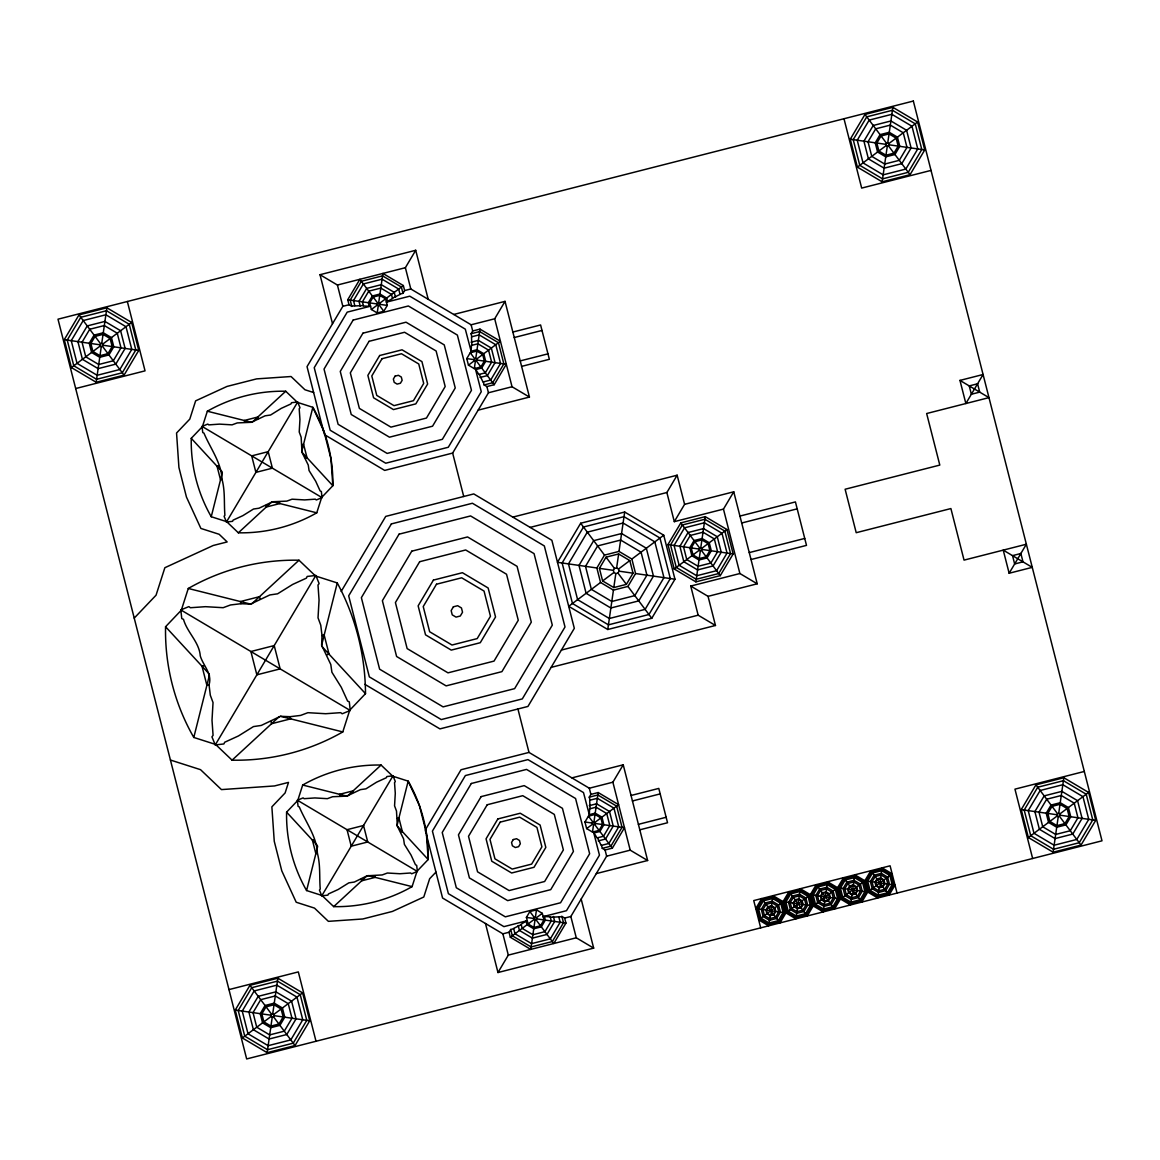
<?xml version="1.0" encoding="UTF-8"?>
<svg xmlns="http://www.w3.org/2000/svg" width="1160" height="1160" viewBox="0 0 1160 1160"><rect width="100%" height="100%" fill="white"/><g stroke="black" fill="none" stroke-linecap="round" stroke-linejoin="round"><path stroke-width="1.5" d="M209.046 684.777C212.512 673.655 203.174 665.767 200.274 655.908C199.288 642.06 187.18 632.476 183.483 619.324L181.772 618.585L180.815 609.913L188.892 606.593L190.356 607.738L205.45 606.68L223.155 607.695L230.506 604.969L240.946 603.707L250.575 604.099L269.83 594.949L277.588 593.818L292.654 584.437L306.399 578.144L307.139 576.447L315.825 575.476L319.13 583.567L318 585.017L319.058 600.111L318.029 617.816L320.755 625.182L322.016 635.607L321.625 645.236L330.788 664.491L331.919 672.264L341.301 687.314L347.594 701.075L349.29 701.814L350.248 710.486L342.171 713.791L340.707 712.66L325.626 713.719L307.907 712.689L300.556 715.43L290.116 716.691L280.488 716.3L261.232 725.449L253.475 726.58L238.423 735.962L224.663 742.255L223.923 743.952L215.252 744.923L211.932 736.832L213.077 735.367L212.005 720.288L213.034 702.583L210.308 695.217L209.046 684.777L206.886 685.328L202.014 666.217L204.174 665.666M222.053 479.428C221.43 462.724 210.381 448.441 203.942 433.086L202.739 432.564L202.057 426.416L207.785 424.067L208.814 424.879L219.501 424.125L232.043 424.85L237.249 422.922L251.459 422.298L265.089 415.816L270.584 415.019L281.242 408.378L290.986 403.912L291.508 402.709L297.656 402.027L300.005 407.754L299.193 408.784L299.947 419.471L299.222 432.013L301.15 437.218L301.992 452.298L308.255 465.059L309.053 470.554L315.694 481.226L320.145 490.955L321.349 491.477L322.031 497.625L316.317 499.974L315.274 499.162L304.601 499.916L292.059 499.191L286.853 501.12L272.644 501.743L258.999 508.225L253.504 509.022L242.846 515.663L233.102 520.13L232.58 521.333L226.446 522.014L224.097 516.287L224.895 515.258C223.923 503.092 225.229 491.245 222.053 479.428L220.516 479.82L217.065 466.291L218.602 465.899M317.39 853.253C316.767 836.534 305.718 822.252 299.28 806.896L298.076 806.374L297.395 800.226L303.123 797.891L304.152 798.689L314.839 797.935L327.381 798.674L332.587 796.731L346.796 796.122L360.426 789.641L365.922 788.843L376.579 782.188L386.324 777.736L386.846 776.533L392.993 775.852L395.342 781.579L394.53 782.609L395.284 793.295L394.56 805.837L396.488 811.043L397.329 826.123L403.593 838.883L404.39 844.379L411.032 855.036L415.483 864.78L416.686 865.302L417.368 871.45L411.655 873.799L410.611 872.987L399.924 873.741L387.397 873.016L382.176 874.944L367.111 875.785L354.337 882.049L348.841 882.847L338.183 889.488L328.439 893.939L327.918 895.143L321.769 895.824L319.435 890.111L320.232 889.067C319.261 876.916 320.566 865.07 317.39 853.253L315.853 853.644L312.402 840.101L313.925 839.71M471.859 345.317L471.497 336.835L479.167 334.877L495.769 344.738L500.54 363.442L490.695 380.045L483.024 382.002L479.283 374.39M590.048 808.737L589.686 800.255L597.356 798.297L613.959 808.158L618.729 826.877L608.87 843.48L601.213 845.437L597.472 837.81M96.164 382.263L71.398 367.56L64.278 339.662L78.981 314.896L106.879 307.791L131.645 322.48L138.75 350.392L124.062 375.144L96.164 382.263L99.76 357.294L108.938 354.945L113.781 346.796L111.447 337.603L103.284 332.76L94.09 335.095L89.247 343.258L91.597 352.451L99.76 357.294M99.992 355.685L107.967 353.64L112.172 346.564L110.142 338.575L103.051 334.37L95.076 336.4L90.857 343.49L92.901 351.48L99.992 355.685L101.253 346.825L103.327 345.288L101.775 343.215L99.716 344.767L101.253 346.825M101.775 343.215L103.051 334.37M103.284 332.76L106.879 307.791M267.133 1052.671L242.368 1037.968L235.248 1010.07L249.951 985.304L277.849 978.184L302.615 992.887L309.735 1020.785L295.031 1045.552L267.133 1052.671L270.73 1027.688L262.566 1022.859L260.231 1013.666L265.06 1005.503L274.253 1003.154L282.416 1007.996L284.765 1017.189L279.923 1025.353L270.73 1027.688M270.962 1026.078L278.937 1024.048L283.142 1016.957L281.111 1008.982L274.021 1004.778L266.046 1006.808L261.841 1013.898L263.871 1021.873L270.962 1026.078L272.238 1017.233L274.296 1015.682L272.745 1013.622L270.686 1015.159L272.238 1017.233M272.745 1013.622L274.021 1004.778M274.253 1003.154L277.849 978.184M377.217 312.954L371.374 309.488L369.692 302.89L373.158 297.047L379.755 295.365L385.599 298.83L387.28 305.428L383.8 311.271L377.217 312.954L378.276 305.645L379.973 304.369L378.697 302.673L377 303.949L378.276 305.645M378.697 302.673L379.755 295.365M370.489 306.008L369.286 306.312L368.358 302.702L372.36 295.974L379.943 294.031L382.901 273.426L403.346 285.563L404.623 290.565L402.984 293.335L399.968 294.103M474.31 368.648L480.892 366.966L484.358 361.108L482.69 354.525L476.833 351.06L470.25 352.742L466.769 358.585L468.451 365.168L474.31 368.648L475.353 361.34L477.064 360.064L475.788 358.353L474.077 359.629L475.353 361.34M475.788 358.353L476.833 351.06M477.021 349.726L471.134 351.233L471.453 345.419L477.891 343.781L488.563 350.117L491.637 362.166L485.3 372.853L478.863 374.491L475.803 369.547L481.704 368.039L485.692 361.311L483.763 353.713L477.021 349.726L479.993 329.121L472.7 330.977L471.061 333.746L471.83 336.748M527.292 920.866L526.089 921.17L527.017 924.781L533.745 928.783L530.773 949.387L510.342 937.265L509.066 932.248L510.704 929.493L513.706 928.725M533.933 927.449L528.09 923.984L526.408 917.401L529.874 911.542L536.471 909.861L542.314 913.34L543.996 919.923L540.516 925.767L533.933 927.449L534.992 920.156L533.716 918.444L535.413 917.168L536.688 918.88L534.992 920.156M535.413 917.168L536.471 909.861M600.561 582.479L568.704 606.317L607.767 629.503L613.437 590.121L627.937 586.423L635.564 573.548L631.866 559.048L619.005 551.406L604.505 555.103L596.863 567.979L600.561 582.479L613.437 590.121M613.799 587.569L626.385 584.365L633.026 573.185L629.808 560.585L618.642 553.958L606.042 557.163L599.415 568.342L602.62 580.942L613.799 587.569L615.815 573.605L617.947 573.069L619.063 571.169L618.526 569.038L616.627 567.922L614.495 568.458L613.365 570.357L613.915 572.489L615.815 573.605M616.627 567.922L618.642 553.958M619.005 551.406L624.674 512.024L663.737 535.21L674.961 579.217L651.775 618.28L607.767 629.503M592.499 832.068L599.082 830.386L602.548 824.542L600.865 817.96L595.022 814.48L588.439 816.161L584.959 822.005L586.641 828.603L592.499 832.068L593.543 824.76L595.254 823.484L593.978 821.788L592.267 823.063L593.543 824.76M593.978 821.788L595.022 814.48M595.211 813.145L589.323 814.654L589.628 808.854L596.066 807.201L606.752 813.552L609.827 825.587L603.49 836.273L597.052 837.911L593.992 832.967L599.894 831.459L603.882 824.731L601.953 817.147L595.211 813.145L598.183 792.541L590.889 794.397L589.251 797.166L590.019 800.168M695.87 581.856L720.288 575.621L733.163 553.943L726.928 529.525L705.251 516.649L680.833 522.885L667.957 544.562L674.192 568.98L695.87 581.856L699.016 559.99L707.063 557.946L711.298 550.797L709.253 542.75L702.104 538.515L694.057 540.56L689.823 547.708L691.867 555.756L699.016 559.99M699.219 558.583L706.208 556.8L709.891 550.594L708.107 543.605L701.901 539.922L694.913 541.705L691.229 547.912L693.013 554.9L699.219 558.583L700.336 550.841L702.134 549.477L700.785 547.679L698.972 549.028L700.336 550.841M700.785 547.679L701.901 539.922M702.104 538.515L705.251 516.649M770.139 915.704L768.674 925.81L758.654 919.865L766.832 913.746L770.139 915.704L773.851 914.761L775.822 911.456L774.865 907.729L771.559 905.771L767.847 906.714L765.89 910.02L766.832 913.746M770.226 915.052L767.355 913.355L766.542 910.121L768.239 907.251L771.472 906.424L774.343 908.12L775.17 911.354L773.459 914.225L770.226 915.052C772.444 913.007 770.341 907.99 770.747 911.47M770.951 910.005L771.472 906.424M771.559 905.771L773.024 895.665L783.043 901.61L793.15 903.074L795.122 899.768L798.834 898.812L802.14 900.784L803.082 904.495L801.125 907.802L797.413 908.744L794.107 906.786L793.15 903.074M882.151 181.815L857.385 167.112L850.265 139.215L864.968 114.449L892.866 107.329L917.633 122.032L924.752 149.93L910.049 174.696L882.151 181.815L885.747 156.846L877.583 152.004L875.235 142.81L880.077 134.647L889.27 132.312L897.434 137.141L899.768 146.334L894.94 154.498L885.747 156.846M885.979 155.222L893.954 153.192L898.159 146.102L896.129 138.127L889.038 133.922L881.063 135.952L876.859 143.042L878.889 151.018L885.979 155.222L887.255 146.377L889.314 144.84L887.762 142.767L885.704 144.319L887.255 146.377M887.762 142.767L889.038 133.922M889.27 132.312L892.866 107.329M797.413 908.744L795.948 918.865L785.929 912.906L775.822 911.456M797.5 908.091L800.734 907.279L802.43 904.409L801.618 901.175L798.747 899.464L795.514 900.29L793.803 903.161L794.629 906.395L797.5 908.091C795.963 905.51 799.385 901.291 798.022 904.51M798.225 903.06L798.747 899.464M798.834 898.812L800.298 888.705L810.318 894.664L820.424 896.114L822.382 892.808L826.109 891.866L829.414 893.823L830.357 897.55L828.399 900.841L824.673 901.798L821.381 899.841L820.424 896.114M824.673 901.798L823.223 911.905L813.204 905.96L803.082 904.495M824.774 901.146L821.904 899.435L821.077 896.202L822.788 893.345L826.007 892.518L828.878 894.215L829.705 897.448L828.008 900.319L824.774 901.146C823.223 898.551 826.659 894.331 825.282 897.564M825.499 896.1L826.007 892.518M826.109 891.866L827.558 881.76L837.592 887.705L847.699 889.154L849.657 885.863L853.383 884.906L856.674 886.863L857.631 890.59L855.674 893.896L851.947 894.838L848.641 892.881L847.699 889.154M851.947 894.838L850.497 904.945L840.463 899L830.357 897.55M852.049 894.186L855.268 893.36L856.979 890.488L856.153 887.269L853.282 885.558L850.048 886.385L848.352 889.256L849.178 892.489L852.049 894.186C854.253 892.141 852.151 887.124 852.557 890.605M852.774 889.14L853.282 885.558M853.383 884.906L854.833 874.799L864.853 880.744L874.973 882.209L876.931 878.903L880.643 877.946L883.949 879.918L884.906 883.63L882.934 886.936L879.222 887.879L875.916 885.921L874.973 882.209M879.222 887.879L877.758 897.999L867.738 892.04L857.631 890.59M879.309 887.226L882.542 886.414L884.254 883.543L883.427 880.309L880.556 878.598L877.322 879.425L875.626 882.296L876.438 885.529L879.309 887.226C881.528 885.182 879.425 880.164 879.831 883.644M880.034 882.194L880.556 878.598M880.643 877.946L882.107 867.839L892.127 873.799L883.949 879.918M1053.12 852.208L1028.354 837.52L1021.249 809.607L1035.938 784.856L1063.836 777.736L1088.602 792.439L1095.721 820.337L1081.018 845.104L1053.12 852.208L1056.716 827.239L1048.553 822.396L1046.218 813.204L1051.062 805.055L1060.24 802.706L1068.404 807.548L1070.753 816.741L1065.909 824.905L1056.716 827.239M1056.948 825.63L1064.923 823.6L1069.143 816.51L1067.098 808.52L1060.008 804.315L1052.033 806.36L1047.828 813.435L1049.858 821.425L1056.948 825.63L1058.224 816.785L1060.284 815.234L1058.746 813.174L1056.673 814.712L1058.224 816.785M1058.746 813.174L1060.008 804.315M1060.24 802.706L1063.836 777.736M226.099 521.478L211.25 516.722L222.329 472.613M214.76 744.169L193.792 737.455L209.438 675.149M301.774 451.428L312.837 407.32L296.757 402.158M321.625 645.236L337.27 582.943L316.303 576.23M321.436 895.303L306.588 890.546L317.666 846.438M397.097 825.253L408.175 781.144L393.341 776.388M202.594 426.068L207.35 411.22A151.641 151.641 0 0 1 285.737 391.239L297.018 401.983M181.569 609.421L188.282 588.468A214.165 214.165 0 0 1 298.99 560.222L314.925 575.418M226.127 521.159L238.351 532.803A151.641 151.641 0 0 0 316.752 512.822L321.508 497.974M297.931 799.892L302.688 785.044A151.641 151.641 0 0 1 381.075 765.049L392.355 775.808M216.137 744.981L232.073 760.163A214.165 214.165 0 0 0 342.78 731.931L349.493 710.978M322.407 895.883L333.688 906.627A151.641 151.641 0 0 0 412.09 886.631L416.846 871.798M332.514 323.727L320 274.702L337.415 285.026L342.838 306.327L307.037 366.632L323.959 432.955M354.8 305.617L351.799 306.385L349.029 304.746L347.754 299.73L359.875 279.299L372.36 295.974M226.446 522.014L297.656 402.027M337.415 285.026L405.376 267.699L415.715 250.285L428.214 299.324M215.252 744.923L315.825 575.476M478.123 410.161L529.438 397.068L512.038 386.744L494.697 318.782L505.035 301.368L453.72 314.462M341.171 591.455L385.729 516.389L473.759 493.928L551.87 540.299L574.316 628.328L527.945 706.44L439.93 728.886L364.863 684.327M324.38 434.594L384.685 470.409L452.647 453.067L488.462 392.762L512.038 386.744M483.343 381.915L484.111 384.932L486.881 386.57L494.174 384.714L506.296 364.269L485.692 361.311M321.769 895.824L392.993 775.852M624.674 512.024L580.667 523.247L557.481 562.31L596.863 567.979M666.87 492.522L677.15 475.209L684.588 504.339L674.308 521.652L666.87 492.522L530.135 527.394M708.049 596.341L715.473 625.472L698.16 615.191L690.736 586.061L708.049 596.341L757.219 583.799L739.891 573.518L723.463 509.11L733.743 491.796L684.588 504.339M485.474 923.49L497.974 972.529L508.312 955.115L576.274 937.788L593.673 948.126L581.174 899.087M596.312 873.596L647.628 860.503L630.213 850.164L612.886 782.202L623.225 764.803L571.909 777.881M533.745 928.783L541.328 926.855L545.33 920.112L544.402 916.502L543.199 916.806M558.888 917.197L561.889 916.429L564.659 918.067L565.935 923.085L553.798 943.515L541.328 926.855M576.274 937.788L570.836 916.502L606.636 856.182L630.213 850.164M601.533 845.35L602.301 848.352L605.071 849.99L612.364 848.134L624.486 827.704L603.882 824.731M774.865 907.729L783.043 901.61L789.003 891.59L795.122 899.768M794.107 906.786L785.929 912.906L779.969 922.939L773.851 914.761M802.14 900.784L810.318 894.664L816.263 884.63L822.382 892.808M1009.142 573.243L1032.255 567.356L1003.24 550.13L1009.142 573.243L1026.368 544.228L964.047 560.12L950.895 508.559L856.211 532.701L845.118 489.245L939.803 465.087L926.652 413.525L988.972 397.634L959.958 380.408L965.86 403.521L983.086 374.506L959.958 380.408M821.381 899.841L813.204 905.96L807.244 915.98L801.125 907.802M829.414 893.823L837.592 887.705L843.538 877.685L849.657 885.863M848.641 892.881L840.463 899L834.518 909.019L828.399 900.841M856.674 886.863L864.853 880.744L870.812 870.725L876.931 878.903M875.916 885.921L867.738 892.04L861.793 902.074L855.674 893.896M211.25 516.722A151.641 151.641 0 0 1 191.255 438.321L202.014 427.039M134.226 618.106L156.049 595.211L164.865 567.718L213.222 545.49L227.171 541.938L219.153 534.282L200.883 528.438L186.456 497.06L178.916 467.451L176.552 433.013L189.79 419.123L195.634 400.852L226.998 386.439L256.606 378.885L291.058 376.522L304.95 389.76L313.649 392.544M193.792 737.455A214.165 214.165 0 0 1 165.561 626.734L180.743 610.798M322.089 497.002L332.833 485.721L330.992 458.867L324.089 431.781L312.837 407.32A151.641 151.641 0 0 1 332.833 485.721L301.992 452.298M350.32 709.587L365.501 693.665C365.298 655.023 355.583 616.961 337.27 582.943M306.588 890.546A151.641 151.641 0 0 1 286.592 812.145L297.351 800.864M417.426 870.812L428.171 859.531L426.329 832.677L419.427 805.591L408.175 781.144A151.641 151.641 0 0 1 428.171 859.531L397.329 826.123M435.957 872.117L429.649 878.729L423.791 897.014L392.428 911.427L362.819 918.981L328.381 921.344L314.49 908.106L296.22 902.248L281.793 870.885L274.253 841.276L271.875 806.838L285.113 792.947L288.507 782.391L274.543 785.943L221.444 789.597L200.549 769.674L170.433 760.032M252.329 422.08L285.737 391.239M238.351 532.803L271.774 501.961M251.792 603.794L298.99 560.222M232.073 760.163L279.27 716.604M347.652 795.905L381.075 765.049M333.688 906.627L367.111 875.785M71.398 367.56L91.597 352.451M92.901 351.48L100.065 346.115M102.979 343.925L110.142 338.575M111.447 337.603L131.645 322.48M371.374 309.488L377.275 305.065M379.683 303.253L385.599 298.83M379.943 294.031L386.672 298.033L403.346 285.563M468.451 365.168L474.367 360.745M476.774 358.947L482.69 354.525M483.763 353.713L500.424 341.243L479.993 329.121M857.385 167.112L877.583 152.004M878.889 151.018L886.052 145.667M888.966 143.477L896.129 138.127M897.434 137.141L917.633 122.032M602.62 580.942L613.915 572.489M618.526 569.038L629.808 560.585M631.866 559.048L663.737 535.21M674.192 568.98L691.867 555.756M693.013 554.9L699.277 550.217M701.843 548.303L708.107 543.605M709.253 542.75L726.928 529.525M242.368 1037.968L262.566 1022.859M263.871 1021.873L271.034 1016.522M273.949 1014.333L281.111 1008.982M282.416 1007.996L302.615 992.887M586.641 828.603L592.557 824.18M594.964 822.367L600.865 817.96M601.953 817.147L618.613 804.678L598.183 792.541M510.342 937.265L527.017 924.781M528.09 923.984L533.991 919.561M536.399 917.763L542.314 913.34M767.355 913.355L770.255 911.18M771.443 910.295L774.343 908.12M794.629 906.395L797.529 904.22M798.718 903.336L801.618 901.175M821.904 899.435L824.803 897.274M825.978 896.39L828.878 894.215M849.178 892.489L852.078 890.314M853.253 889.43L856.153 887.269M876.438 885.529L879.338 883.355M880.527 882.47L883.427 880.309M1028.354 837.52L1048.553 822.396M1049.858 821.425L1057.021 816.074M1059.936 813.885L1067.098 808.52M1068.404 807.548L1088.602 792.439M392.442 298.163L400.055 294.423L398.692 289.043L382.075 279.183L363.37 283.954L353.51 300.556L354.887 305.95L363.37 305.573M521.246 924.651L513.619 928.391L514.996 933.771L531.599 943.631L550.318 938.861L560.178 922.258L558.801 916.879L550.318 917.241M386.396 301.948L392.544 298.584L391.486 294.437L380.799 288.086L368.75 291.16L362.413 301.846L363.471 305.993L369.286 306.312M526.089 921.17L521.144 924.23L522.203 928.391L532.889 934.728L544.924 931.654L551.275 920.967L550.217 916.82L544.402 916.502M320 274.702L415.715 250.285M342.838 306.327L349.029 304.746M404.623 290.565L410.814 288.985L471.12 324.786L494.697 318.782M370.533 306.182L347.202 312.142L314.23 367.676L330.194 430.244L385.729 463.217L448.297 447.252L481.269 391.717L475.31 368.387M386.439 302.137L409.77 296.177L465.305 329.15L471.438 352.437M75.69 388.542L145.043 370.852L127.353 301.498M931.03 170.404L861.677 188.094L843.987 118.74M471.061 333.746L479.646 331.557L498.452 342.722L503.861 363.921L492.696 382.742L484.111 384.932M471.076 342.229L478.37 340.373L491.333 348.058L495.045 362.66L487.36 375.608L480.066 377.464M512.851 332.05L540.603 324.974L549.361 359.31L521.609 366.386M514.257 337.531L541.995 330.455M520.216 360.905L547.955 353.844M302.049 444.613L303.572 444.222L307.023 457.75L305.5 458.142M512.807 517.113L677.15 475.209M674.308 521.652L723.463 509.11M739.935 516.07L795.427 501.917L806.505 545.374L751.028 559.526M741.704 523L797.195 508.849M322.016 635.607L324.176 635.057L329.063 654.182L326.902 654.733M749.259 552.595L804.736 538.443M690.736 586.061L739.891 573.518M561.411 650.064L698.16 615.191M551.13 667.377L715.473 625.472M612.886 782.202L589.309 788.22L528.989 752.419L461.027 769.747L425.227 830.067L426.068 833.359M397.387 818.438L398.909 818.046L402.361 831.575L400.838 831.966M589.251 797.166L597.835 794.977L616.641 806.142L622.05 827.356L610.885 846.162L602.301 848.352M589.265 805.663L596.559 803.793L609.522 811.478L613.234 826.08L605.549 839.028L598.255 840.898M631.04 795.485L658.793 788.409L667.536 822.744L639.798 829.82M632.447 800.965L660.185 793.889M638.406 824.339L666.144 817.264M228.969 989.596L298.323 971.906L316.013 1041.259M1084.31 771.458L1014.957 789.148L1032.646 858.502M527.249 920.692L503.918 926.637L448.384 893.678L432.419 831.096L465.377 775.562L527.96 759.611L583.495 792.57L589.628 815.857M543.155 916.632L566.486 910.687L599.459 855.152L593.5 831.807M426.488 834.997L442.569 898.029L502.875 933.829L509.066 932.248M564.659 918.067L570.836 916.502M497.974 972.529L593.673 948.126M850.265 139.215L875.235 142.81M876.859 143.042L885.704 144.319M889.314 144.84L898.159 146.102M899.768 146.334L924.752 149.93M347.754 299.73L368.358 302.702M369.692 302.89L377 303.949M379.973 304.369L387.28 305.428M466.769 358.585L474.077 359.629M477.064 360.064L484.358 361.108M64.278 339.662L89.247 343.258M90.857 343.49L99.716 344.767M103.327 345.288L112.172 346.564M113.781 346.796L138.75 350.392M667.957 544.562L689.823 547.708M691.229 547.912L698.972 549.028M702.134 549.477L709.891 550.594M711.298 550.797L733.163 553.943M599.415 568.342L613.365 570.357M619.063 571.169L633.026 573.185M635.564 573.548L674.961 579.217M1021.249 809.607L1046.218 813.204M1047.828 813.435L1056.673 814.712M1060.284 815.234L1069.143 816.51M1070.753 816.741L1095.721 820.337M584.959 822.005L592.267 823.063M595.254 823.484L602.548 824.542M875.626 882.296L879.207 882.818M880.672 883.021L884.254 883.543M884.906 883.63L895.012 885.094L889.067 895.114L882.934 886.936M848.352 889.256L851.933 889.764M853.397 889.981L856.979 890.488M821.077 896.202L824.659 896.723M826.123 896.941L829.705 897.448M793.803 903.161L797.384 903.683M798.848 903.886L802.43 904.409M765.89 910.02L755.769 908.57L761.729 898.551L767.847 906.714M766.542 910.121L770.124 910.629M771.588 910.846L775.17 911.354M526.408 917.401L533.716 918.444M536.688 918.88L543.996 919.923M545.33 920.112L565.935 923.085M235.248 1010.07L260.231 1013.666M261.841 1013.898L270.686 1015.159M274.296 1015.682L283.142 1016.957M284.765 1017.189L309.735 1020.785M207.35 411.22L251.459 422.298M272.644 501.743L316.752 512.822M188.282 588.468L250.575 604.099M280.488 716.3L342.78 731.931M302.688 785.044L346.796 796.122M367.981 875.568L412.09 886.631M202.057 426.416L322.031 497.625M180.815 609.913L350.248 710.486M297.395 800.226L417.368 871.45M191.255 438.321L222.111 471.743M321.943 646.468L365.501 693.665M165.561 626.734L209.133 673.931M286.592 812.145L317.449 845.567M864.968 114.449L880.077 134.647M881.063 135.952L886.414 143.115M888.604 146.029L893.954 153.192M894.94 154.498L910.049 174.696M1035.938 784.856L1051.062 805.055M1052.033 806.36L1057.383 813.508M1059.573 816.437L1064.923 823.6M1065.909 824.905L1081.018 845.104M680.833 522.885L694.057 540.56M694.913 541.705L699.596 547.97M701.51 550.536L706.208 556.8M707.063 557.946L720.288 575.621M877.322 879.425L879.497 882.325M880.382 883.514L882.542 886.414M470.25 352.742L474.672 358.643M476.47 361.05L480.892 366.966M481.704 368.039L494.174 384.714M580.667 523.247L604.505 555.103M606.042 557.163L614.495 568.458M617.947 573.069L626.385 584.365M627.937 586.423L651.775 618.28M850.048 886.385L852.223 889.285M853.107 890.46L855.268 893.36M822.788 893.345L824.948 896.231M825.833 897.419L828.008 900.319M373.158 297.047L377.58 302.949M379.392 305.37L383.8 311.271M795.514 900.29L797.674 903.19M798.558 904.38L800.734 907.279M768.239 907.251L770.414 910.151M771.298 911.325L773.459 914.225M588.439 816.161L592.861 822.077M594.659 824.485L599.082 830.386M599.894 831.459L612.364 848.134M529.874 911.542L534.296 917.458M536.109 919.865L540.516 925.767M78.981 314.896L94.09 335.095M95.076 336.4L100.427 343.563M102.616 346.492L107.967 353.64M108.938 354.945L124.062 375.144M249.951 985.304L265.06 1005.503M266.046 1006.808L271.396 1013.97M273.586 1016.885L278.937 1024.048M279.923 1025.353L295.031 1045.552M897.042 893.084L890.097 865.809L753.739 900.581L760.699 927.855M864.853 880.744L867.738 892.04M837.592 887.705L840.463 899M733.743 491.796L757.219 583.799M810.318 894.664L813.204 905.96M783.043 901.61L785.929 912.906M505.035 301.368L529.438 397.068M623.225 764.803L647.628 860.503M471.12 324.786L472.7 330.977M486.881 386.57L488.462 392.762M589.309 788.22L590.889 794.397M605.071 849.99L606.636 856.182M405.376 267.699L410.814 288.985M452.647 453.067L463.724 496.495M517.925 708.992L528.989 752.419M402.984 293.335L401.375 287.027L382.553 275.863L361.354 281.271L350.189 300.092L351.799 306.385M561.889 916.429L563.499 922.736L552.334 941.543L531.12 946.952L512.314 935.786L510.704 929.493M395.516 297.38L394.24 292.363L381.292 284.678L366.69 288.405L359.005 301.353L360.281 306.37M553.407 916.458L554.683 921.461L546.998 934.423L532.397 938.135L519.448 930.451L518.158 925.433M386.672 298.033L387.599 301.644M502.875 933.829L508.312 955.115M258.173 418.572L257.781 417.034L244.252 420.486L244.644 422.022M279.458 502.019L279.85 503.556L266.307 507.007L265.915 505.47M353.51 792.396L353.118 790.859L339.59 794.31L339.981 795.847M374.796 875.843L375.188 877.366L361.644 880.817L361.253 879.294M260.058 598.836L259.507 596.675L240.395 601.547L240.946 603.707M290.116 716.691L290.667 718.852L271.556 723.724L271.005 721.563M80.765 317.289L67.236 340.083L73.79 365.777L96.584 379.305L122.278 372.766L135.807 349.957L129.253 324.278L106.459 310.735L80.765 317.289M83.201 320.551L71.253 340.663L77.038 363.341L97.165 375.289L119.843 369.504L131.776 349.377L126.005 326.714L105.879 314.766L83.201 320.551M87.232 325.931L77.908 341.62L82.433 359.31L98.121 368.633L115.812 364.124L125.121 348.421L120.611 330.731L104.922 321.421L87.232 325.931M89.726 329.266L82.041 342.214L85.767 356.816L98.716 364.501L113.303 360.774L120.988 347.826L117.276 333.239L104.328 325.554L89.726 329.266M353.133 320.073L324.031 369.083L338.125 424.313L387.135 453.415L442.366 439.321L471.467 390.311L457.373 335.08L408.363 305.979L353.133 320.073M362.95 333.181L340.257 371.417L351.233 414.497L389.47 437.189L432.549 426.199L455.242 387.976L444.251 344.897L406.029 322.204L362.95 333.181M369.039 341.33L350.32 372.867L359.382 408.407L390.92 427.126L426.459 418.064L445.179 386.526L436.116 350.987L404.579 332.267L369.039 341.33M379.653 355.525L367.865 375.39L373.578 397.778L393.443 409.582L415.831 403.868L427.634 384.003L421.921 361.601L402.056 349.812L379.653 355.525M382.032 358.701L371.795 375.956L376.753 395.4L394.009 405.652L413.453 400.693L423.704 383.438L418.745 363.979L401.49 353.742L382.032 358.701M395.082 376.145L393.356 379.059L394.197 382.351L397.111 384.09L400.403 383.25L402.143 380.335L401.302 377.029L398.387 375.303L395.082 376.145M391.37 523.914L348.681 595.834L369.344 676.875L441.264 719.577L522.319 698.9L565.007 626.98L544.33 545.939L472.41 503.251L391.37 523.914M399.054 534.18L361.369 597.661L379.625 669.189L443.091 706.875L514.634 688.634L552.305 625.153L534.064 553.625L470.583 515.939L399.054 534.18M411.771 551.174L382.379 600.691L396.604 656.487L446.122 685.879L501.917 671.64L531.309 622.137L517.07 566.341L467.567 536.949L411.771 551.174M419.659 561.715L395.415 602.562L407.146 648.6L447.992 672.843L494.029 661.098L518.274 620.252L506.528 574.229L465.682 549.971L419.659 561.715M433.42 580.101L418.137 605.839L425.532 634.839L451.269 650.107L480.269 642.712L495.537 616.975L488.142 587.99L462.42 572.707L433.42 580.101M436.493 584.22L423.226 606.564L429.649 631.75L452.009 645.018L477.195 638.595L490.462 616.25L484.039 591.063L461.68 577.796L436.493 584.22M453.4 606.796L451.153 610.595L452.24 614.858L456.025 617.105L460.288 616.018L462.536 612.234L461.448 607.956L457.663 605.708L453.4 606.796M251.735 987.696L238.206 1010.49L244.76 1036.185L267.554 1049.713L293.248 1043.159L306.776 1020.365L300.223 994.671L277.428 981.142L251.735 987.696M254.17 990.944L242.237 1011.07L248.008 1033.748L268.134 1045.682L290.812 1039.911L302.76 1019.785L296.974 997.107L276.849 985.159L254.17 990.944M258.202 996.338L248.893 1012.028L253.402 1029.717L269.091 1039.026L286.781 1034.517L296.09 1018.828L291.58 1001.138L275.892 991.829L258.202 996.338M260.71 999.673L253.025 1012.622L256.737 1027.209L269.685 1034.894L284.272 1031.182L291.972 1018.234L288.245 1003.646L275.297 995.947L260.71 999.673M583.48 527.017L562.136 562.977L572.475 603.505L608.434 624.848L648.947 614.51L670.306 578.55L659.967 538.023L624.008 516.678L583.48 527.017M587.322 532.15L568.487 563.89L577.607 599.662L609.348 618.497L645.105 609.377L663.955 577.636L654.835 541.865L623.094 523.029L587.322 532.15M593.688 540.647L578.985 565.399L586.104 593.297L610.856 608L638.754 600.88L653.457 576.128L646.337 548.23L621.586 533.527L593.688 540.647M597.632 545.91L585.51 566.341L591.368 589.352L611.798 601.475L634.81 595.616L646.932 575.186L641.059 552.174L620.643 540.053L597.632 545.91M866.752 116.841L853.223 139.635L859.778 165.329L882.571 178.857L908.265 172.303L921.794 149.51L915.24 123.816L892.446 110.287L866.752 116.841M471.322 783.493L442.221 832.503L456.315 887.748L505.325 916.835L560.555 902.755L589.642 853.731L575.563 798.501L526.553 769.413L471.322 783.493M869.188 120.089L857.24 140.215L863.026 162.893L883.152 174.841L905.83 169.055L917.763 148.929L911.992 126.251L891.866 114.318L869.188 120.089M873.219 125.483L863.91 141.172L868.419 158.862L884.109 168.171L901.798 163.661L911.107 147.972L906.598 130.282L890.909 120.974L873.219 125.483M875.728 128.818L868.028 141.766L871.755 156.353L884.703 164.053L899.29 160.326L906.975 147.378L903.263 132.791L890.314 125.106L875.728 128.818M481.139 796.615L458.447 834.837L469.423 877.932L507.659 900.624L550.739 889.633L573.432 851.396L562.44 808.317L524.218 785.624L481.139 796.615M487.229 804.75L468.51 836.288L477.572 871.841L509.11 890.561L544.649 881.498L563.368 849.946L554.306 814.407L522.768 795.688L487.229 804.75M497.843 818.945L486.054 838.825L491.767 861.213L511.632 873.002L534.02 867.288L545.823 847.423L540.111 825.035L520.245 813.232L497.843 818.945M500.221 822.121L489.984 839.39L494.943 858.835L512.198 869.072L531.642 864.113L541.894 846.858L536.935 827.413L519.68 817.162L500.221 822.121M682.385 524.972L670.538 544.939L676.28 567.428L696.232 579.275L718.721 573.533L730.568 553.581L724.84 531.091L704.874 519.245L682.385 524.972M684.53 527.829L674.062 545.447L679.136 565.283L696.74 575.751L716.59 570.676L727.044 553.073L721.984 533.223L704.381 522.768L684.53 527.829M688.054 532.541L679.89 546.273L683.849 561.759L697.58 569.923L713.066 565.964L721.23 552.233L717.271 536.746L703.54 528.583L688.054 532.541M690.243 535.471L683.515 546.795L686.764 559.57L698.102 566.298L710.877 563.049L717.605 551.711L714.342 538.936L703.018 532.208L690.243 535.471M513.271 839.564L511.546 842.493L512.386 845.785L515.301 847.525L518.592 846.684L520.332 843.755L519.491 840.463L516.562 838.723L513.271 839.564M762.454 899.508L756.972 908.744L759.626 919.14L768.848 924.621L779.259 921.968L784.726 912.731L782.072 902.335L772.85 896.854L762.454 899.508M763.439 900.827L758.596 908.976L760.945 918.154L769.08 922.983L778.273 920.648L783.102 912.499L780.767 903.321L772.618 898.492L763.439 900.827M765.063 903.002L761.293 909.367L763.12 916.516L769.471 920.301L776.635 918.473L780.404 912.108L778.577 904.96L772.227 901.189L765.063 903.002M766.079 904.365L762.961 909.599L764.469 915.515L769.718 918.618L775.619 917.111L778.737 911.876L777.229 905.96L771.98 902.857L766.079 904.365M789.713 892.562L784.247 901.784L786.886 912.181L796.122 917.661L806.519 915.008L812 905.786L809.346 895.375L800.124 889.909L789.713 892.562M790.699 893.867L785.871 902.016L788.206 911.194L796.355 916.038L805.533 913.688L810.376 905.554L808.027 896.361L799.892 891.533L790.699 893.867M792.338 896.057L788.568 902.408L790.395 909.57L796.746 913.34L803.909 911.514L807.679 905.163L805.852 897.999L799.501 894.23L792.338 896.057M793.353 897.405L790.236 902.654L791.743 908.556L796.992 911.673L802.894 910.165L806.011 904.916L804.504 899.014L799.255 895.897L793.353 897.405M816.988 885.602L811.507 894.824L814.16 905.235L823.397 910.716L833.793 908.062L839.274 898.826L836.621 888.43L827.385 882.948L816.988 885.602M817.974 886.921L813.145 895.07L815.48 904.249L823.629 909.077L832.808 906.743L837.651 898.594L835.302 889.415L827.153 884.572L817.974 886.921M819.612 889.096L815.842 895.447L817.669 902.611L824.02 906.38L831.183 904.553L834.954 898.202L833.127 891.039L826.776 887.269L819.612 889.096M820.628 890.445L817.51 895.694L819.018 901.595L824.253 904.713L830.168 903.205L833.271 897.97L831.764 892.055L826.529 888.952L820.628 890.445M844.262 878.642L838.782 887.879L841.435 898.275L850.671 903.756L861.068 901.103L866.549 891.866L863.895 881.469L854.659 875.988L844.262 878.642M845.248 879.962L840.406 888.111L842.755 897.289L850.904 902.132L860.082 899.783L864.91 891.634L862.576 882.456L854.427 877.627L845.248 879.962M846.872 882.151L843.103 888.502L844.93 895.665L851.295 899.435L858.443 897.608L862.213 891.242L860.401 884.094L854.035 880.324L846.872 882.151M847.887 883.499L844.784 888.734L846.292 894.65L851.527 897.753L857.428 896.245L860.546 891.01L859.038 885.109L853.803 881.991L847.887 883.499M871.537 871.696L866.056 880.918L868.71 891.315L877.932 896.796L888.342 894.142L893.809 884.92L891.17 874.524L881.933 869.043L871.537 871.696M872.523 873.002L867.68 881.151L870.029 890.329L878.178 895.172L887.356 892.823L892.185 884.688L889.851 875.51L881.702 870.667L872.523 873.002M874.147 875.191L870.377 881.542L872.204 888.705L878.555 892.475L885.718 890.648L889.488 884.297L887.661 877.134L881.31 873.364L874.147 875.191M875.162 876.539L872.044 881.788L873.553 887.69L878.802 890.808L884.703 889.299L887.82 884.051L886.312 878.149L881.063 875.032L875.162 876.539M1037.721 787.234L1024.193 810.042L1030.747 835.722L1053.541 849.265L1079.235 842.711L1092.764 819.917L1086.209 794.223L1063.415 780.694L1037.721 787.234M1040.158 790.496L1028.224 810.622L1033.995 833.286L1054.121 845.234L1076.799 839.448L1088.747 819.337L1082.961 796.659L1062.835 784.711L1040.158 790.496M1044.188 795.876L1034.88 811.58L1039.389 829.269L1055.078 838.579L1072.768 834.069L1082.091 818.38L1077.567 800.69L1061.879 791.366L1044.188 795.876M1046.697 799.226L1039.012 812.174L1042.724 826.761L1055.672 834.446L1070.274 830.734L1077.959 817.785L1074.233 803.184L1061.284 795.499L1046.697 799.226M913.34 101.05L58 319.188L246.66 1058.949L1102 840.812L913.34 101.05M268.192 451.661L251.691 455.88L255.896 472.381L272.397 468.161L268.192 451.661M977.576 383.786L969.238 385.917L971.369 394.255L979.707 392.123L977.576 383.786M274.209 645.569L250.908 651.514L256.853 674.83L280.154 668.885L274.209 645.569M1020.858 553.509L1012.52 555.64L1014.652 563.963L1022.989 561.846L1020.858 553.509M363.529 825.485L347.029 829.69L351.233 846.191L367.735 841.986L363.529 825.485"/></g></svg>
